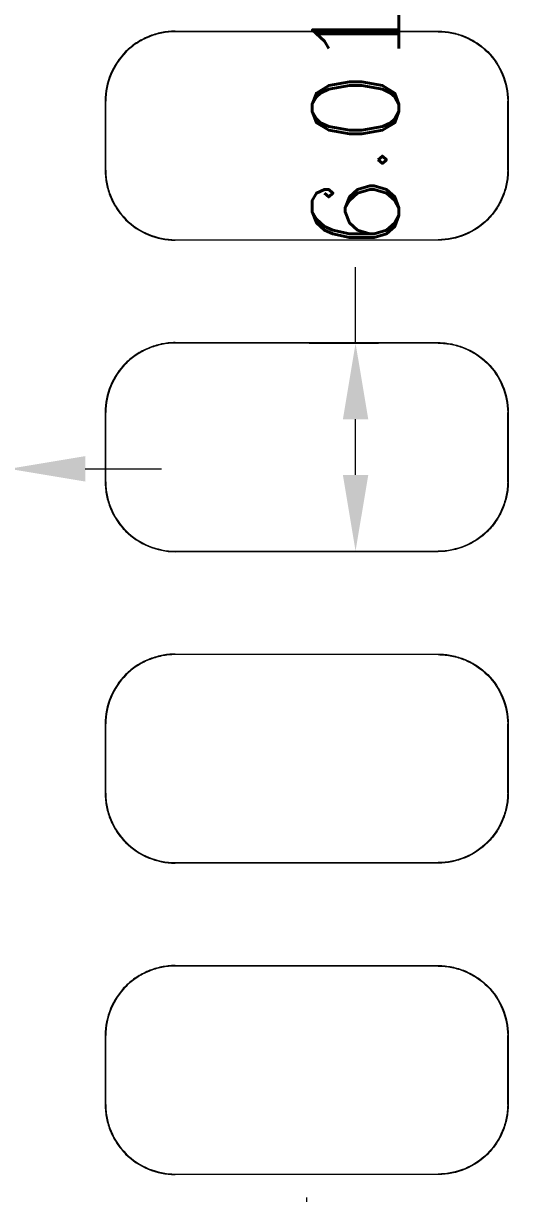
# Model space of a CAD drawing. Header units: millimetres. Extents: x -2408 to -1447, y -915 to -594.
# Drawn here: x -1758.68 to -1744.32, y -846.36 to -812.55 of the extents above; entities that cross this region are included whole.
import ezdxf

# ---------------------------------------------------------------- set-up
doc = ezdxf.new("R2010")
doc.units = ezdxf.units.MM
doc.layers.get('0').update_dxf_attribs({"linetype": 'CONTINUOUS'})
doc.layers.get('Defpoints').update_dxf_attribs({"linetype": 'CONTINUOUS'})
doc.layers.add('5', color=7, linetype='CONTINUOUS', true_color=0xffffff)
doc.styles.add('ROMANC', font='romanc.shx', dxfattribs={"bigfont": 'gbcbig.shx'})
doc.dimstyles.new('YanXiu', dxfattribs={"dimtxt": 2.5, "dimasz": 2.2, "dimexe": 0.66, "dimexo": 0.66, "dimgap": 0.66, "dimtad": 0, "dimdsep": 46, "dimtxsty": 'ROMANC', "dimcen": 0, "dimclrd": 256, "dimclre": 131, "dimclrt": 42, "dimazin": 2, "dimtfac": 1, "dimtofl": 0, "dimtmove": 0, "dimatfit": 3, "dimfxl": 0, "dimlwd": 5, "dimlwe": 5, "dimarcsym": 0})

# ---------------------------------------------------------------- blocks, each defined once
blk = doc.blocks.new('*D85')
at = {"lineweight": 5}
for p, q in [((1637.358, 541.581), (1635.158, 541.581)), ((1653.367, 541.581), (1655.567, 541.581))]:
    blk.add_line(p, q, dxfattribs=at)
at = {"color": 131, "lineweight": 5}
for p, q in [((1639.558, 541.548), (1639.558, 540.921)), ((1651.167, 541.548), (1651.167, 540.921))]:
    blk.add_line(p, q, dxfattribs=at)
for points in [[(1637.358, 541.948), (1637.358, 541.214), (1639.558, 541.581)], [(1653.367, 541.948), (1653.367, 541.214), (1651.167, 541.581)]]:
    blk.add_solid(points)
at = {"layer": 'Defpoints', "color": 0}
for p in [(1639.558, 542.208, 35), (1651.167, 542.208, 35), (1651.167, 541.581)]:
    blk.add_point(p, dxfattribs=at)
at = {"color": 42, "insert": (1645.362, 541.581), "char_height": 2.5, "attachment_point": 5, "style": 'ROMANC'}
blk.add_mtext('11.61', dxfattribs=at)
blk = doc.blocks.new('*D86')
at = {"lineweight": 5}
for p, q in [((1661.174, 545.212), (1661.174, 547.412)), ((1661.174, 541.404), (1661.174, 543.012))]:
    blk.add_line(p, q, dxfattribs=at)
at = {"color": 131, "lineweight": 5}
for p, q in [((1659.837, 545.212), (1661.834, 545.212)), ((1659.837, 539.204), (1661.834, 539.204))]:
    blk.add_line(p, q, dxfattribs=at)
for points in [[(1660.808, 543.012), (1661.541, 543.012), (1661.174, 545.212)], [(1660.808, 541.404), (1661.541, 541.404), (1661.174, 539.204)]]:
    blk.add_solid(points)
at = {"layer": 'Defpoints', "color": 0}
for p in [(1659.177, 545.212, 35), (1661.174, 545.212), (1659.177, 539.204, 35)]:
    blk.add_point(p, dxfattribs=at)
at = {"color": 42, "insert": (1661.174, 551.584), "char_height": 2.5, "attachment_point": 5, "rotation": 90, "style": 'ROMANC'}
blk.add_mtext('6.01', dxfattribs=at)
blk = doc.blocks.new('*D87')
at = {"color": 131, "lineweight": 5}
for p, q in [((1659.063, 697.871), (1603.679, 697.871)), ((1659.063, 507.476), (1603.679, 507.476))]:
    blk.add_line(p, q, dxfattribs=at)
at = {"lineweight": 5}
for p, q in [((1604.379, 695.071), (1604.379, 611.79)), ((1604.379, 510.276), (1604.379, 593.557))]:
    blk.add_line(p, q, dxfattribs=at)
for points in [[(1603.912, 695.071), (1604.846, 695.071), (1604.379, 697.871)], [(1603.912, 510.276), (1604.846, 510.276), (1604.379, 507.476)]]:
    blk.add_solid(points)
at = {"layer": 'Defpoints', "color": 0}
for p in [(1604.379, 697.871), (1659.762, 697.871, 35), (1659.762, 507.476, 35)]:
    blk.add_point(p, dxfattribs=at)
at = {"color": 42, "insert": (1604.379, 602.674), "char_height": 3.5, "attachment_point": 5, "rotation": 90, "style": 'ROMANC'}
blk.add_mtext('190.39', dxfattribs=at)
blk = doc.blocks.new('*D101')
at = {"color": 131, "lineweight": 5}
for p, q in [((1645.362, 520.544), (1645.362, 500.453)), ((1659.762, 520.528), (1659.762, 500.453))]:
    blk.add_line(p, q, dxfattribs=at)
at = {"lineweight": 5}
for p, q in [((1643.162, 501.113), (1640.962, 501.113)), ((1661.962, 501.113), (1664.162, 501.113))]:
    blk.add_line(p, q, dxfattribs=at)
for points in [[(1643.162, 501.479), (1643.162, 500.746), (1645.362, 501.113)], [(1661.962, 501.479), (1661.962, 500.746), (1659.762, 501.113)]]:
    blk.add_solid(points)
at = {"layer": 'Defpoints', "color": 0}
for p in [(1645.362, 521.204, 35), (1659.762, 521.188, 35), (1659.762, 501.113)]:
    blk.add_point(p, dxfattribs=at)
at = {"color": 42, "insert": (1652.562, 501.113), "char_height": 2.5, "attachment_point": 5, "style": 'ROMANC'}
blk.add_mtext('14.4', dxfattribs=at)
blk = doc.blocks.new('*D102')
at = {"color": 131, "lineweight": 5}
for p, q in [((1674.162, 520.53), (1674.162, 503.574)), ((1659.762, 517.625), (1659.762, 503.574))]:
    blk.add_line(p, q, dxfattribs=at)
at = {"lineweight": 5}
for p, q in [((1657.562, 504.234), (1655.362, 504.234)), ((1676.362, 504.234), (1678.562, 504.234))]:
    blk.add_line(p, q, dxfattribs=at)
for points in [[(1657.562, 504.6), (1657.562, 503.867), (1659.762, 504.234)], [(1676.362, 504.6), (1676.362, 503.867), (1674.162, 504.234)]]:
    blk.add_solid(points)
at = {"layer": 'Defpoints', "color": 0}
for p in [(1674.162, 521.19, 35), (1659.762, 518.285), (1674.162, 504.234)]:
    blk.add_point(p, dxfattribs=at)
at = {"color": 42, "insert": (1666.962, 504.234), "char_height": 2.5, "attachment_point": 5, "style": 'ROMANC'}
blk.add_mtext('14.4', dxfattribs=at)

msp = doc.modelspace()

# ---------------------------------------------------------------- linework, layer by layer
at = {"layer": '5', "color": 7, "linetype": 'Continuous', "lineweight": 5}
for p, q in [((-1754.301, -812.773, 35), (-1754.301, -812.79, 35)), ((-1746.701, -812.79, 35), (-1754.301, -812.79, 35)), ((-1746.701, -812.773, 35), (-1746.701, -812.79, 35)), ((-1756.322, -814.794, 35), (-1756.306, -814.794, 35)), ((-1756.306, -816.794, 35), (-1756.306, -814.794, 35)), ((-1744.68, -814.794, 35), (-1744.697, -814.794, 35)), ((-1744.697, -816.794, 35), (-1744.697, -814.794, 35)), ((-1756.322, -816.794, 35), (-1756.306, -816.794, 35)), ((-1744.68, -816.794, 35), (-1744.697, -816.794, 35)), ((-1754.301, -818.815, 35), (-1754.301, -818.799, 35)), ((-1754.301, -818.799, 35), (-1746.701, -818.799, 35)), ((-1746.701, -818.815, 35), (-1746.701, -818.799, 35)), ((-1754.301, -821.773, 35), (-1754.301, -821.79, 35)), ((-1746.701, -821.79, 35), (-1754.301, -821.79, 35)), ((-1746.701, -821.773, 35), (-1746.701, -821.79, 35)), ((-1756.322, -823.794, 35), (-1756.306, -823.794, 35)), ((-1756.306, -825.794, 35), (-1756.306, -823.794, 35)), ((-1744.68, -823.794, 35), (-1744.697, -823.794, 35)), ((-1744.697, -825.794, 35), (-1744.697, -823.794, 35)), ((-1756.322, -825.794, 35), (-1756.306, -825.794, 35)), ((-1744.68, -825.794, 35), (-1744.697, -825.794, 35)), ((-1754.301, -827.815, 35), (-1754.301, -827.799, 35)), ((-1754.301, -827.799, 35), (-1746.701, -827.799, 35)), ((-1746.701, -827.815, 35), (-1746.701, -827.799, 35)), ((-1754.301, -830.773, 35), (-1754.301, -830.79, 35)), ((-1746.701, -830.79, 35), (-1754.301, -830.79, 35)), ((-1746.701, -830.773, 35), (-1746.701, -830.79, 35)), ((-1756.322, -832.794, 35), (-1756.306, -832.794, 35)), ((-1756.306, -834.794, 35), (-1756.306, -832.794, 35)), ((-1744.681, -832.794, 35), (-1744.697, -832.794, 35)), ((-1744.697, -834.794, 35), (-1744.697, -832.794, 35)), ((-1756.322, -834.794, 35), (-1756.306, -834.794, 35)), ((-1744.681, -834.794, 35), (-1744.697, -834.794, 35)), ((-1754.301, -836.815, 35), (-1754.301, -836.799, 35)), ((-1754.301, -836.799, 35), (-1746.701, -836.799, 35)), ((-1746.701, -836.815, 35), (-1746.701, -836.799, 35)), ((-1754.301, -839.774, 35), (-1754.301, -839.79, 35)), ((-1746.701, -839.79, 35), (-1754.301, -839.79, 35)), ((-1746.701, -839.774, 35), (-1746.701, -839.79, 35)), ((-1756.321, -841.794, 35), (-1756.306, -841.794, 35)), ((-1756.306, -843.794, 35), (-1756.306, -841.794, 35)), ((-1744.697, -843.794, 35), (-1744.697, -841.794, 35)), ((-1744.681, -841.794, 35), (-1744.697, -841.794, 35)), ((-1756.321, -843.794, 35), (-1756.306, -843.794, 35)), ((-1744.682, -843.794, 35), (-1744.697, -843.794, 35)), ((-1754.301, -845.799, 35), (-1746.701, -845.799, 35)), ((-1754.301, -845.814, 35), (-1754.301, -845.799, 35)), ((-1746.701, -845.814, 35), (-1746.701, -845.799, 35))]:
    msp.add_line(p, q, dxfattribs=at)
for points, knots in [([(-1754.301, -812.773, 35), (-1754.435, -812.773, 35), (-1754.566, -812.787, 35), (-1754.824, -812.839, 35), (-1754.952, -812.878, 35), (-1755.196, -812.98, 35), (-1755.313, -813.041, 35), (-1755.533, -813.187, 35), (-1755.637, -813.272, 35), (-1756.102, -813.737, 35), (-1756.322, -814.261, 35), (-1756.322, -814.794, 35)], [0, 0, 0, 0, 0.125, 0.125, 0.25, 0.25, 0.375, 0.375, 0.5, 0.5, 1, 1, 1, 1]), ([(-1754.301, -812.79, 35), (-1754.431, -812.79, 35), (-1754.56, -812.803, 35), (-1754.815, -812.855, 35), (-1754.944, -812.894, 35), (-1755.186, -812.993, 35), (-1755.301, -813.054, 35), (-1755.519, -813.198, 35), (-1755.624, -813.282, 35), (-1756.088, -813.745, 35), (-1756.305, -814.27, 35), (-1756.306, -814.794, 35)], [0, 0, 0, 0, 0.125, 0.125, 0.25, 0.25, 0.375, 0.375, 0.5, 0.5, 1, 1, 1, 1]), ([(-1746.701, -812.773, 35), (-1746.568, -812.773, 35), (-1746.437, -812.787, 35), (-1746.179, -812.839, 35), (-1746.051, -812.878, 35), (-1745.806, -812.98, 35), (-1745.69, -813.041, 35), (-1745.47, -813.187, 35), (-1745.365, -813.272, 35), (-1744.9, -813.737, 35), (-1744.68, -814.261, 35), (-1744.68, -814.794, 35)], [0, 0, 0, 0, 0.125, 0.125, 0.25, 0.25, 0.375, 0.375, 0.5, 0.5, 1, 1, 1, 1]), ([(-1746.701, -812.79, 35), (-1746.57, -812.79, 35), (-1746.438, -812.804, 35), (-1746.181, -812.856, 35), (-1746.057, -812.894, 35), (-1745.693, -813.045, 35), (-1745.467, -813.194, 35), (-1744.913, -813.749, 35), (-1744.697, -814.272, 35), (-1744.697, -814.794, 35)], [0, 0, 0, 0, 0.125, 0.125, 0.25, 0.25, 0.5, 0.5, 1, 1, 1, 1]), ([(-1756.322, -816.794, 35), (-1756.322, -816.928, 35), (-1756.309, -817.059, 35), (-1756.256, -817.317, 35), (-1756.217, -817.444, 35), (-1756.116, -817.689, 35), (-1756.054, -817.805, 35), (-1755.909, -818.025, 35), (-1755.824, -818.13, 35), (-1755.359, -818.595, 35), (-1754.835, -818.815, 35), (-1754.301, -818.815, 35)], [0, 0, 0, 0, 0.125, 0.125, 0.25, 0.25, 0.375, 0.375, 0.5, 0.5, 1, 1, 1, 1]), ([(-1756.306, -816.794, 35), (-1756.306, -816.925, 35), (-1756.292, -817.058, 35), (-1756.239, -817.314, 35), (-1756.201, -817.439, 35), (-1756.051, -817.802, 35), (-1755.902, -818.029, 35), (-1755.347, -818.582, 35), (-1754.823, -818.798, 35), (-1754.301, -818.799, 35)], [0, 0, 0, 0, 0.125, 0.125, 0.25, 0.25, 0.5, 0.5, 1, 1, 1, 1]), ([(-1744.697, -816.794, 35), (-1744.697, -816.925, 35), (-1744.711, -817.058, 35), (-1744.763, -817.314, 35), (-1744.801, -817.439, 35), (-1744.952, -817.802, 35), (-1745.101, -818.029, 35), (-1745.655, -818.582, 35), (-1746.179, -818.798, 35), (-1746.701, -818.799, 35)], [0, 0, 0, 0, 0.125, 0.125, 0.25, 0.25, 0.5, 0.5, 1, 1, 1, 1]), ([(-1744.68, -816.794, 35), (-1744.68, -816.928, 35), (-1744.694, -817.059, 35), (-1744.746, -817.317, 35), (-1744.785, -817.444, 35), (-1744.887, -817.689, 35), (-1744.948, -817.805, 35), (-1745.094, -818.025, 35), (-1745.179, -818.13, 35), (-1745.644, -818.595, 35), (-1746.168, -818.815, 35), (-1746.701, -818.815, 35)], [0, 0, 0, 0, 0.125, 0.125, 0.25, 0.25, 0.375, 0.375, 0.5, 0.5, 1, 1, 1, 1]), ([(-1754.301, -821.773, 35), (-1754.435, -821.773, 35), (-1754.566, -821.787, 35), (-1754.824, -821.839, 35), (-1754.952, -821.878, 35), (-1755.196, -821.98, 35), (-1755.312, -822.041, 35), (-1755.533, -822.187, 35), (-1755.637, -822.272, 35), (-1756.102, -822.737, 35), (-1756.322, -823.261, 35), (-1756.322, -823.794, 35)], [0, 0, 0, 0, 0.125, 0.125, 0.25, 0.25, 0.375, 0.375, 0.5, 0.5, 1, 1, 1, 1]), ([(-1754.301, -821.79, 35), (-1754.431, -821.79, 35), (-1754.56, -821.803, 35), (-1754.815, -821.855, 35), (-1754.944, -821.894, 35), (-1755.186, -821.993, 35), (-1755.301, -822.054, 35), (-1755.519, -822.198, 35), (-1755.624, -822.282, 35), (-1756.088, -822.745, 35), (-1756.305, -823.27, 35), (-1756.306, -823.794, 35)], [0, 0, 0, 0, 0.125, 0.125, 0.25, 0.25, 0.375, 0.375, 0.5, 0.5, 1, 1, 1, 1]), ([(-1746.701, -821.773, 35), (-1746.568, -821.773, 35), (-1746.437, -821.787, 35), (-1746.179, -821.839, 35), (-1746.051, -821.878, 35), (-1745.806, -821.98, 35), (-1745.69, -822.041, 35), (-1745.47, -822.187, 35), (-1745.366, -822.272, 35), (-1744.9, -822.737, 35), (-1744.68, -823.261, 35), (-1744.68, -823.794, 35)], [0, 0, 0, 0, 0.125, 0.125, 0.25, 0.25, 0.375, 0.375, 0.5, 0.5, 1, 1, 1, 1]), ([(-1746.701, -821.79, 35), (-1746.57, -821.79, 35), (-1746.438, -821.804, 35), (-1746.181, -821.856, 35), (-1746.057, -821.894, 35), (-1745.693, -822.045, 35), (-1745.467, -822.194, 35), (-1744.913, -822.749, 35), (-1744.697, -823.272, 35), (-1744.697, -823.794, 35)], [0, 0, 0, 0, 0.125, 0.125, 0.25, 0.25, 0.5, 0.5, 1, 1, 1, 1]), ([(-1756.322, -825.794, 35), (-1756.322, -825.928, 35), (-1756.308, -826.059, 35), (-1756.256, -826.316, 35), (-1756.217, -826.444, 35), (-1756.116, -826.689, 35), (-1756.054, -826.805, 35), (-1755.909, -827.025, 35), (-1755.824, -827.13, 35), (-1755.359, -827.595, 35), (-1754.835, -827.815, 35), (-1754.301, -827.815, 35)], [0, 0, 0, 0, 0.125, 0.125, 0.25, 0.25, 0.375, 0.375, 0.5, 0.5, 1, 1, 1, 1]), ([(-1756.306, -825.794, 35), (-1756.306, -825.925, 35), (-1756.292, -826.058, 35), (-1756.239, -826.314, 35), (-1756.201, -826.439, 35), (-1756.051, -826.802, 35), (-1755.902, -827.029, 35), (-1755.347, -827.582, 35), (-1754.823, -827.798, 35), (-1754.301, -827.799, 35)], [0, 0, 0, 0, 0.125, 0.125, 0.25, 0.25, 0.5, 0.5, 1, 1, 1, 1]), ([(-1744.697, -825.794, 35), (-1744.697, -825.925, 35), (-1744.711, -826.058, 35), (-1744.763, -826.314, 35), (-1744.801, -826.439, 35), (-1744.952, -826.802, 35), (-1745.101, -827.029, 35), (-1745.655, -827.582, 35), (-1746.179, -827.798, 35), (-1746.701, -827.799, 35)], [0, 0, 0, 0, 0.125, 0.125, 0.25, 0.25, 0.5, 0.5, 1, 1, 1, 1]), ([(-1744.68, -825.794, 35), (-1744.68, -825.928, 35), (-1744.694, -826.059, 35), (-1744.746, -826.316, 35), (-1744.786, -826.444, 35), (-1744.887, -826.689, 35), (-1744.949, -826.805, 35), (-1745.094, -827.025, 35), (-1745.179, -827.13, 35), (-1745.644, -827.595, 35), (-1746.168, -827.815, 35), (-1746.701, -827.815, 35)], [0, 0, 0, 0, 0.125, 0.125, 0.25, 0.25, 0.375, 0.375, 0.5, 0.5, 1, 1, 1, 1]), ([(-1754.301, -830.773, 35), (-1754.435, -830.773, 35), (-1754.566, -830.787, 35), (-1754.824, -830.84, 35), (-1754.952, -830.879, 35), (-1755.196, -830.98, 35), (-1755.312, -831.042, 35), (-1755.532, -831.187, 35), (-1755.637, -831.272, 35), (-1756.102, -831.737, 35), (-1756.322, -832.261, 35), (-1756.322, -832.794, 35)], [0, 0, 0, 0, 0.125, 0.125, 0.25, 0.25, 0.375, 0.375, 0.5, 0.5, 1, 1, 1, 1]), ([(-1754.301, -830.79, 35), (-1754.431, -830.79, 35), (-1754.56, -830.803, 35), (-1754.815, -830.855, 35), (-1754.944, -830.894, 35), (-1755.186, -830.993, 35), (-1755.301, -831.054, 35), (-1755.519, -831.198, 35), (-1755.624, -831.282, 35), (-1756.088, -831.745, 35), (-1756.305, -832.27, 35), (-1756.306, -832.794, 35)], [0, 0, 0, 0, 0.125, 0.125, 0.25, 0.25, 0.375, 0.375, 0.5, 0.5, 1, 1, 1, 1]), ([(-1746.701, -830.773, 35), (-1746.568, -830.773, 35), (-1746.437, -830.787, 35), (-1746.179, -830.84, 35), (-1746.051, -830.879, 35), (-1745.806, -830.98, 35), (-1745.69, -831.042, 35), (-1745.47, -831.187, 35), (-1745.366, -831.272, 35), (-1744.901, -831.737, 35), (-1744.681, -832.261, 35), (-1744.681, -832.794, 35)], [0, 0, 0, 0, 0.125, 0.125, 0.25, 0.25, 0.375, 0.375, 0.5, 0.5, 1, 1, 1, 1]), ([(-1746.701, -830.79, 35), (-1746.57, -830.79, 35), (-1746.438, -830.804, 35), (-1746.181, -830.856, 35), (-1746.057, -830.894, 35), (-1745.693, -831.045, 35), (-1745.467, -831.194, 35), (-1744.913, -831.749, 35), (-1744.697, -832.272, 35), (-1744.697, -832.794, 35)], [0, 0, 0, 0, 0.125, 0.125, 0.25, 0.25, 0.5, 0.5, 1, 1, 1, 1]), ([(-1756.322, -834.794, 35), (-1756.322, -834.928, 35), (-1756.308, -835.059, 35), (-1756.256, -835.316, 35), (-1756.216, -835.444, 35), (-1756.115, -835.689, 35), (-1756.054, -835.805, 35), (-1755.908, -836.025, 35), (-1755.823, -836.129, 35), (-1755.358, -836.595, 35), (-1754.835, -836.815, 35), (-1754.301, -836.815, 35)], [0, 0, 0, 0, 0.125, 0.125, 0.25, 0.25, 0.375, 0.375, 0.5, 0.5, 1, 1, 1, 1]), ([(-1756.306, -834.794, 35), (-1756.306, -834.925, 35), (-1756.292, -835.058, 35), (-1756.239, -835.314, 35), (-1756.201, -835.439, 35), (-1756.051, -835.802, 35), (-1755.902, -836.029, 35), (-1755.347, -836.582, 35), (-1754.823, -836.798, 35), (-1754.301, -836.799, 35)], [0, 0, 0, 0, 0.125, 0.125, 0.25, 0.25, 0.5, 0.5, 1, 1, 1, 1]), ([(-1744.697, -834.794, 35), (-1744.697, -834.925, 35), (-1744.711, -835.058, 35), (-1744.763, -835.314, 35), (-1744.801, -835.439, 35), (-1744.952, -835.802, 35), (-1745.101, -836.029, 35), (-1745.655, -836.582, 35), (-1746.179, -836.798, 35), (-1746.701, -836.799, 35)], [0, 0, 0, 0, 0.125, 0.125, 0.25, 0.25, 0.5, 0.5, 1, 1, 1, 1]), ([(-1744.681, -834.794, 35), (-1744.681, -834.928, 35), (-1744.695, -835.059, 35), (-1744.747, -835.316, 35), (-1744.786, -835.444, 35), (-1744.887, -835.689, 35), (-1744.949, -835.805, 35), (-1745.094, -836.025, 35), (-1745.179, -836.129, 35), (-1745.644, -836.595, 35), (-1746.168, -836.815, 35), (-1746.701, -836.815, 35)], [0, 0, 0, 0, 0.125, 0.125, 0.25, 0.25, 0.375, 0.375, 0.5, 0.5, 1, 1, 1, 1]), ([(-1754.301, -839.774, 35), (-1754.435, -839.774, 35), (-1754.566, -839.788, 35), (-1754.823, -839.84, 35), (-1754.951, -839.879, 35), (-1755.196, -839.981, 35), (-1755.312, -840.042, 35), (-1755.532, -840.188, 35), (-1755.636, -840.273, 35), (-1756.101, -840.738, 35), (-1756.321, -841.261, 35), (-1756.321, -841.794, 35)], [0, 0, 0, 0, 0.125, 0.125, 0.25, 0.25, 0.375, 0.375, 0.5, 0.5, 1, 1, 1, 1]), ([(-1754.301, -839.79, 35), (-1754.431, -839.79, 35), (-1754.56, -839.803, 35), (-1754.815, -839.855, 35), (-1754.944, -839.894, 35), (-1755.186, -839.993, 35), (-1755.301, -840.054, 35), (-1755.519, -840.198, 35), (-1755.624, -840.282, 35), (-1756.088, -840.745, 35), (-1756.305, -841.27, 35), (-1756.306, -841.794, 35)], [0, 0, 0, 0, 0.125, 0.125, 0.25, 0.25, 0.375, 0.375, 0.5, 0.5, 1, 1, 1, 1]), ([(-1746.701, -839.774, 35), (-1746.568, -839.774, 35), (-1746.437, -839.788, 35), (-1746.179, -839.84, 35), (-1746.051, -839.879, 35), (-1745.807, -839.981, 35), (-1745.69, -840.042, 35), (-1745.47, -840.188, 35), (-1745.366, -840.273, 35), (-1744.901, -840.738, 35), (-1744.681, -841.261, 35), (-1744.681, -841.794, 35)], [0, 0, 0, 0, 0.125, 0.125, 0.25, 0.25, 0.375, 0.375, 0.5, 0.5, 1, 1, 1, 1]), ([(-1746.701, -839.79, 35), (-1746.57, -839.79, 35), (-1746.438, -839.804, 35), (-1746.181, -839.856, 35), (-1746.057, -839.894, 35), (-1745.693, -840.045, 35), (-1745.467, -840.194, 35), (-1744.913, -840.749, 35), (-1744.697, -841.272, 35), (-1744.697, -841.794, 35)], [0, 0, 0, 0, 0.125, 0.125, 0.25, 0.25, 0.5, 0.5, 1, 1, 1, 1]), ([(-1756.321, -843.794, 35), (-1756.321, -843.928, 35), (-1756.307, -844.059, 35), (-1756.255, -844.316, 35), (-1756.216, -844.444, 35), (-1756.115, -844.688, 35), (-1756.053, -844.804, 35), (-1755.908, -845.024, 35), (-1755.823, -845.129, 35), (-1755.358, -845.594, 35), (-1754.834, -845.814, 35), (-1754.301, -845.814, 35)], [0, 0, 0, 0, 0.125, 0.125, 0.25, 0.25, 0.375, 0.375, 0.5, 0.5, 1, 1, 1, 1]), ([(-1756.306, -843.794, 35), (-1756.306, -843.925, 35), (-1756.292, -844.058, 35), (-1756.239, -844.314, 35), (-1756.201, -844.439, 35), (-1756.051, -844.802, 35), (-1755.902, -845.029, 35), (-1755.347, -845.582, 35), (-1754.823, -845.798, 35), (-1754.301, -845.799, 35)], [0, 0, 0, 0, 0.125, 0.125, 0.25, 0.25, 0.5, 0.5, 1, 1, 1, 1]), ([(-1744.697, -843.794, 35), (-1744.697, -843.925, 35), (-1744.711, -844.058, 35), (-1744.763, -844.314, 35), (-1744.801, -844.439, 35), (-1744.952, -844.802, 35), (-1745.101, -845.029, 35), (-1745.655, -845.582, 35), (-1746.179, -845.798, 35), (-1746.701, -845.799, 35)], [0, 0, 0, 0, 0.125, 0.125, 0.25, 0.25, 0.5, 0.5, 1, 1, 1, 1]), ([(-1744.682, -843.794, 35), (-1744.682, -843.928, 35), (-1744.695, -844.059, 35), (-1744.748, -844.316, 35), (-1744.787, -844.444, 35), (-1744.888, -844.688, 35), (-1744.95, -844.804, 35), (-1745.095, -845.024, 35), (-1745.18, -845.129, 35), (-1745.644, -845.594, 35), (-1746.168, -845.814, 35), (-1746.701, -845.814, 35)], [0, 0, 0, 0, 0.125, 0.125, 0.25, 0.25, 0.375, 0.375, 0.5, 0.5, 1, 1, 1, 1])]:
    msp.add_open_spline(points, degree=3, knots=knots, dxfattribs=at)
for points in [[(-1754.301, -812.773, 35), (-1753.457, -812.773, 35), (-1751.768, -812.773, 35), (-1749.235, -812.773, 35), (-1747.546, -812.773, 35), (-1746.701, -812.773, 35)], [(-1756.322, -814.794, 35), (-1756.322, -815.016, 35), (-1756.322, -815.461, 35), (-1756.322, -816.128, 35), (-1756.322, -816.572, 35), (-1756.322, -816.794, 35)], [(-1744.68, -814.794, 35), (-1744.68, -815.016, 35), (-1744.68, -815.461, 35), (-1744.68, -816.128, 35), (-1744.68, -816.572, 35), (-1744.68, -816.794, 35)], [(-1746.701, -818.815, 35), (-1747.546, -818.816, 35), (-1749.235, -818.816, 35), (-1751.768, -818.816, 35), (-1753.457, -818.816, 35), (-1754.301, -818.815, 35)], [(-1754.301, -821.773, 35), (-1753.457, -821.773, 35), (-1751.768, -821.773, 35), (-1749.235, -821.773, 35), (-1747.546, -821.773, 35), (-1746.701, -821.773, 35)], [(-1756.322, -823.794, 35), (-1756.322, -824.016, 35), (-1756.322, -824.461, 35), (-1756.322, -825.128, 35), (-1756.322, -825.572, 35), (-1756.322, -825.794, 35)], [(-1744.68, -823.794, 35), (-1744.68, -824.016, 35), (-1744.68, -824.461, 35), (-1744.68, -825.128, 35), (-1744.68, -825.572, 35), (-1744.68, -825.794, 35)], [(-1746.701, -827.815, 35), (-1747.546, -827.815, 35), (-1749.235, -827.815, 35), (-1751.768, -827.815, 35), (-1753.457, -827.815, 35), (-1754.301, -827.815, 35)], [(-1754.301, -830.773, 35), (-1753.457, -830.773, 35), (-1751.768, -830.773, 35), (-1749.235, -830.773, 35), (-1747.546, -830.773, 35), (-1746.701, -830.773, 35)], [(-1756.322, -832.794, 35), (-1756.322, -833.016, 35), (-1756.322, -833.461, 35), (-1756.322, -834.128, 35), (-1756.322, -834.572, 35), (-1756.322, -834.794, 35)], [(-1744.681, -832.794, 35), (-1744.681, -833.016, 35), (-1744.681, -833.461, 35), (-1744.681, -834.128, 35), (-1744.681, -834.572, 35), (-1744.681, -834.794, 35)], [(-1746.701, -836.815, 35), (-1747.546, -836.815, 35), (-1749.235, -836.815, 35), (-1751.768, -836.815, 35), (-1753.457, -836.815, 35), (-1754.301, -836.815, 35)], [(-1754.301, -839.774, 35), (-1753.457, -839.774, 35), (-1751.768, -839.774, 35), (-1749.235, -839.774, 35), (-1747.546, -839.774, 35), (-1746.701, -839.774, 35)], [(-1756.321, -841.794, 35), (-1756.321, -842.016, 35), (-1756.321, -842.461, 35), (-1756.321, -843.128, 35), (-1756.321, -843.572, 35), (-1756.321, -843.794, 35)], [(-1744.681, -841.794, 35), (-1744.681, -842.016, 35), (-1744.681, -842.461, 35), (-1744.681, -843.128, 35), (-1744.682, -843.572, 35), (-1744.682, -843.794, 35)], [(-1746.701, -845.814, 35), (-1747.546, -845.814, 35), (-1749.235, -845.814, 35), (-1751.768, -845.814, 35), (-1753.457, -845.814, 35), (-1754.301, -845.814, 35)]]:
    msp.add_open_spline(points, degree=3, dxfattribs=at)

# ---------------------------------------------------------------- dimensions: what is measured, and where the dimension line sits
dim = msp.add_linear_dim(base=(-1805.8845, -669.1312), p1=(-1750.5013, -859.526, 35), p2=(-1750.5013, -669.1312, 35), angle=90, dimstyle='YanXiu', override={"dimtxt": 3.5, "dimasz": 2.8, "dimexe": 0.69965, "dimexo": 0.69965, "dimgap": 0.69965})
dim.commit()
dim.dimension.update_dxf_attribs({"geometry": '*D87', "text_midpoint": (-1805.8845, -764.3286), "insert": (-3410.2636, -1367.0022)})
dim = msp.add_linear_dim(base=(-1749.089, -821.79), p1=(-1751.086, -827.799, 35), p2=(-1751.086, -821.79, 35), angle=90, dimstyle='YanXiu')
dim.commit()
dim.dimension.update_dxf_attribs({"geometry": '*D86', "text_midpoint": (-1749.089, -815.418), "insert": (-3410.264, -1367.002)})
for base, p1, p2, picture, middle in [((-1759.097, -825.421), (-1770.706, -824.794, 35), (-1759.097, -824.794, 35), '*D85', (-1764.901, -825.421)), ((-1750.501, -865.889), (-1764.901, -845.799, 35), (-1750.501, -845.814, 35), '*D101', (-1757.701, -865.889)), ((-1736.101, -862.768), (-1750.501, -848.717), (-1736.101, -845.813, 35), '*D102', (-1743.301, -862.768))]:
    dim = msp.add_linear_dim(base=base, p1=p1, p2=p2, dimstyle='YanXiu')
    dim.commit()
    dim.dimension.update_dxf_attribs({"geometry": picture, "text_midpoint": middle, "insert": (-3410.264, -1367.002)})

doc.saveas('drawing.dxf')
